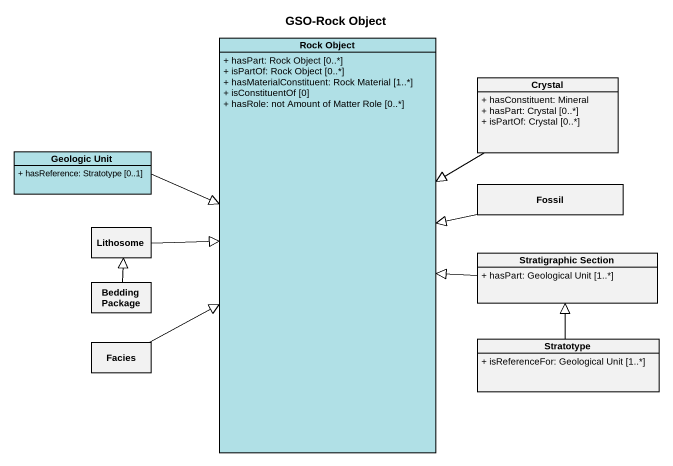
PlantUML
@startuml
title GSO-Rock Object
hide circle
hide empty members
skinparam classAttributeIconSize 0
class "Rock Object" as Rock_Object #B0E0E6 {
  + hasPart: Rock Object [0..*]
  + isPartOf: Rock Object [0..*]
  + hasMaterialConstituent: Rock Material [1..*]
  + isConstituentOf [0]
  + hasRole: not Amount of Matter Role [0..*]
}
class Crystal {
  + hasConstituent: Mineral
  + hasPart: Crystal [0..*]
  + isPartOf: Crystal [0..*]
}
class "Geologic Unit" as Geologic_Unit #B0E0E6 {
  + hasReference: Stratotype [0..1]
}
class Fossil
class Lithosome
class "Stratigraphic Section" as Stratigraphic_Section {
  + hasPart: Geological Unit [1..*]
}
class "Bedding Package" as Bedding_Package
class Facies
class Stratotype {
  + isReferenceFor: Geological Unit [1..*]
}
Crystal -left-|> Rock_Object
Geologic_Unit -right-|> Rock_Object
Fossil -left-|> Rock_Object
Lithosome -right-|> Rock_Object
Stratigraphic_Section -left-|> Rock_Object
Bedding_Package -up-|> Lithosome
Facies -right-|> Rock_Object
Stratotype -up-|> Stratigraphic_Section
@enduml
